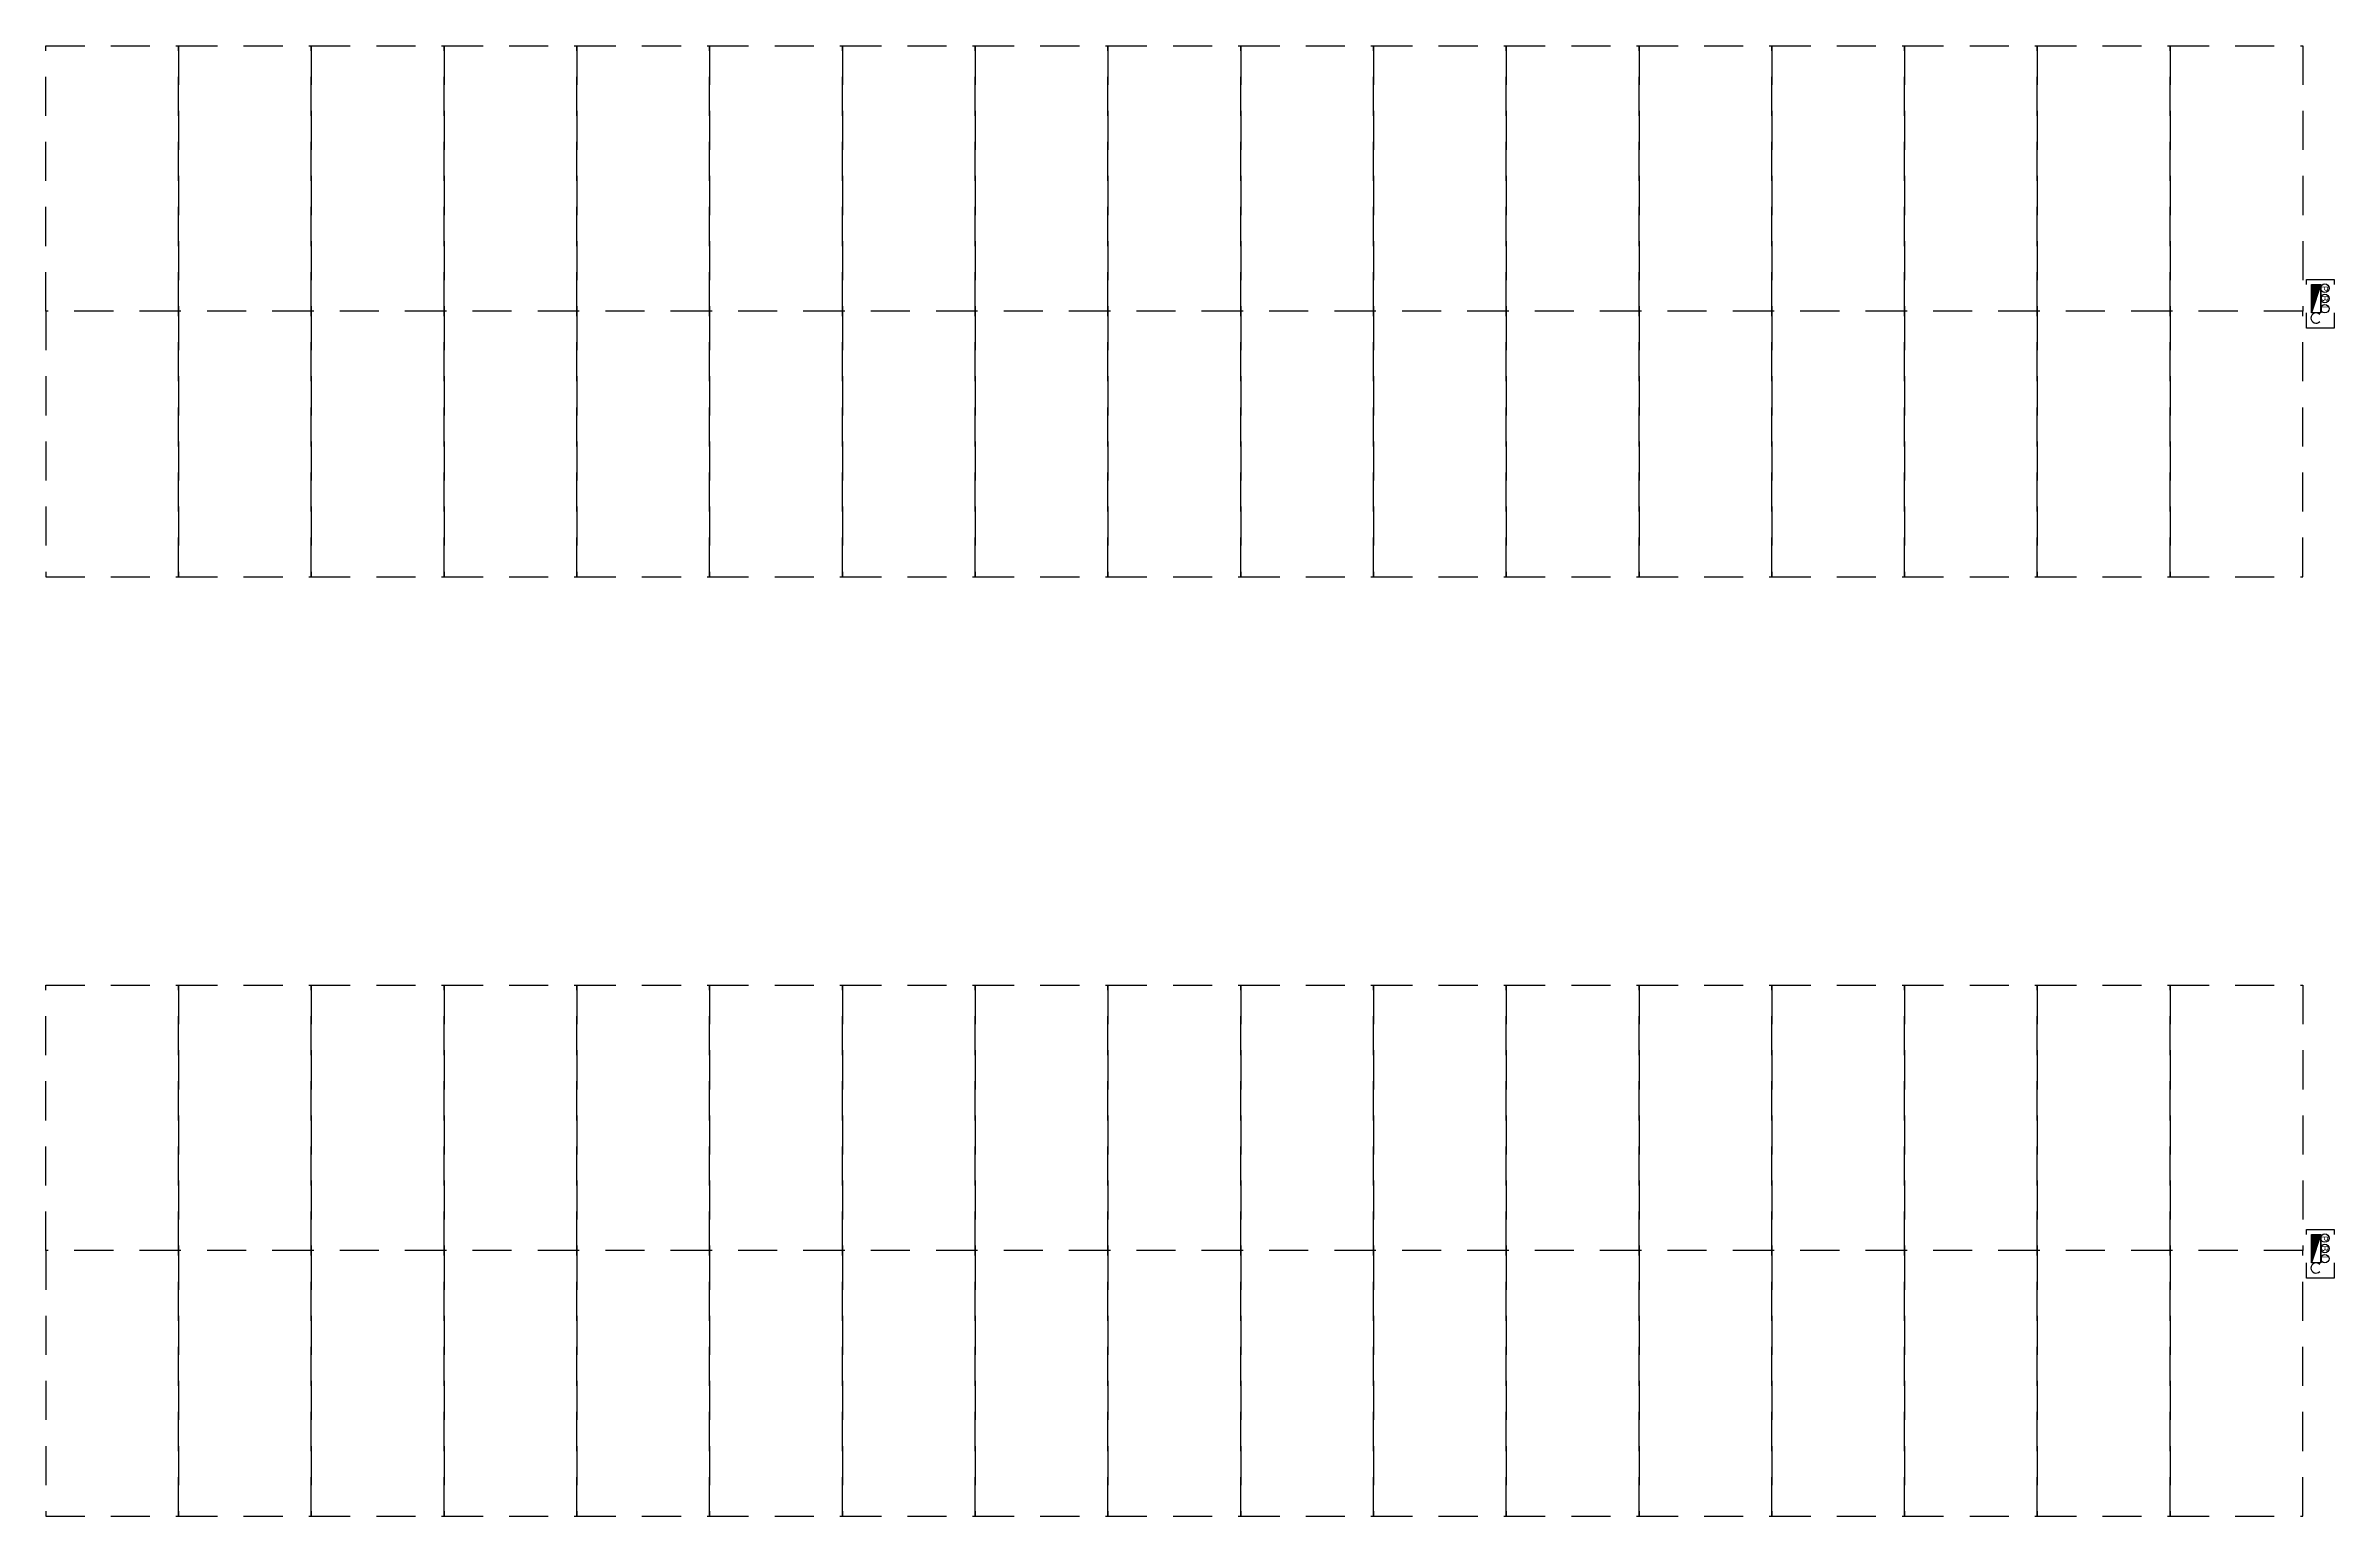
# Model space of a CAD drawing. Header units: millimetres. Extents: x 3775 to 244986, y 1861 to 55808.
# Drawn here: x 240705 to 241876, y 24489 to 25242 of the extents above; entities that cross this region are included whole.
import ezdxf
from ezdxf.enums import TextEntityAlignment as Align

# ---------------------------------------------------------------- set-up
doc = ezdxf.new("R2010")
doc.units = ezdxf.units.MM
doc.header["$LTSCALE"] = 100
doc.header["$MEASUREMENT"] = 0
doc.linetypes.add('-HID', pattern=[2.5, 1.5, -1])
doc.linetypes.add('HIDDEN', pattern=[2, 1, -1])
doc.layers.get('0').update_dxf_attribs({"linetype": 'CONTINUOUS'})
doc.layers.add('ELE9', color=9, linetype='CONTINUOUS')
doc.layers.add('IHC', color=3, linetype='CONTINUOUS')
doc.styles.add('MAP_맑은고딕', font='malgun_0.ttf')

# ---------------------------------------------------------------- blocks, each defined once
blk = doc.blocks.new('소화전(H)')
at = {"layer": 'IHC'}
h = blk.add_hatch(color=3, dxfattribs=at)
h.dxf.hatch_style = 1
h.paths.add_polyline_path([(-2.78, 0), (2.78, -1.8), (2.78, 0)])
at = {"linetype": 'HIDDEN', "ltscale": 0.2}
for points in [[(-2.78, -4.44), (-5.75, -4.44), (-5.75, 1), (-2.78, 1)], [(2.78, 1), (3.78, 1), (3.78, -4.44), (2.78, -4.44)]]:
    blk.add_lwpolyline(points, dxfattribs=at)
at = {"layer": 'IHC', "color": 3}
for p, q in [((2.78, -1.8), (-2.78, 0)), ((-2.78, -1.8), (2.78, -1.8))]:
    blk.add_line(p, q, dxfattribs=at)
blk.add_lwpolyline([(2.78, -1.8), (-2.78, -1.8), (-2.78, 0), (2.78, 0)], close=True, dxfattribs=at)
for centre in [(-1.95, -2.63), (0.05, -2.63), (2.08, -2.63)]:
    blk.add_circle(centre, 0.83, dxfattribs=at)
blk.add_arc((-3.78, -0.9), 1, 313.176, 226.824, dxfattribs=at)
at = {"layer": 'IHC', "color": 2, "style": 'MAP_맑은고딕'}
for s, p in [('L', (-1.84, -2.62)), ('B', (0.06, -2.62)), ('P', (2, -2.58))]:
    blk.add_text(s, height=1.38, rotation=180, dxfattribs=at).set_placement(p, align=Align.MIDDLE_CENTER)
blk = doc.blocks.new('A$C5041cb64')
at = {"xscale": 100.0000000000001, "yscale": 100.0000000000001, "zscale": 100.0000000000001, "rotation": 90}
for p in [(-390639, 153066), (-390639, 134460)]:
    blk.add_blockref('소화전(H)', p, dxfattribs=at)
blk = doc.blocks.new('KEY PLAN_계단실G')
at = {"layer": 'ELE9', "color": 253, "linetype": '-HID', "ltscale": 0.1}
for points in [[(-2751.84, -371.42), (-2700.88, -371.42), (-2700.88, -473.34), (-2751.84, -473.34)], [(-2700.88, -371.42), (-2649.92, -371.42), (-2649.92, -473.34), (-2700.88, -473.34)], [(-2649.92, -371.42), (-2598.96, -371.42), (-2598.96, -473.34), (-2649.92, -473.34)], [(-2598.96, -371.42), (-2548, -371.42), (-2548, -473.34), (-2598.96, -473.34)], [(-2548, -371.42), (-2497.04, -371.42), (-2497.04, -473.34), (-2548, -473.34)], [(-2497.04, -371.42), (-2446.08, -371.42), (-2446.08, -473.34), (-2497.04, -473.34)], [(-2446.08, -371.42), (-2395.12, -371.42), (-2395.12, -473.34), (-2446.08, -473.34)], [(-2395.12, -371.42), (-2344.16, -371.42), (-2344.16, -473.34), (-2395.12, -473.34)], [(-2344.16, -371.42), (-2293.2, -371.42), (-2293.2, -473.34), (-2344.16, -473.34)], [(-2293.2, -371.42), (-2242.24, -371.42), (-2242.24, -473.34), (-2293.2, -473.34)], [(-2242.24, -371.42), (-2191.28, -371.42), (-2191.28, -473.34), (-2242.24, -473.34)], [(-2191.28, -371.42), (-2140.32, -371.42), (-2140.32, -473.34), (-2191.28, -473.34)], [(-2140.32, -371.42), (-2089.36, -371.42), (-2089.36, -473.34), (-2140.32, -473.34)], [(-2089.36, -371.42), (-2038.4, -371.42), (-2038.4, -473.34), (-2089.36, -473.34)], [(-2038.4, -371.42), (-1987.44, -371.42), (-1987.44, -473.34), (-2038.4, -473.34)], [(-1987.44, -371.42), (-1936.48, -371.42), (-1936.48, -473.34), (-1987.44, -473.34)], [(-1936.48, -371.42), (-1885.52, -371.42), (-1885.52, -473.34), (-1936.48, -473.34)], [(-2751.84, -575.26), (-2700.88, -575.26), (-2700.88, -473.34), (-2751.84, -473.34)], [(-2700.88, -575.26), (-2649.92, -575.26), (-2649.92, -473.34), (-2700.88, -473.34)], [(-2649.92, -575.26), (-2598.96, -575.26), (-2598.96, -473.34), (-2649.92, -473.34)], [(-2598.96, -575.26), (-2548, -575.26), (-2548, -473.34), (-2598.96, -473.34)], [(-2548, -575.26), (-2497.04, -575.26), (-2497.04, -473.34), (-2548, -473.34)], [(-2497.04, -575.26), (-2446.08, -575.26), (-2446.08, -473.34), (-2497.04, -473.34)], [(-2446.08, -575.26), (-2395.12, -575.26), (-2395.12, -473.34), (-2446.08, -473.34)], [(-2395.12, -575.26), (-2344.16, -575.26), (-2344.16, -473.34), (-2395.12, -473.34)], [(-2344.16, -575.26), (-2293.2, -575.26), (-2293.2, -473.34), (-2344.16, -473.34)], [(-2293.2, -575.26), (-2242.24, -575.26), (-2242.24, -473.34), (-2293.2, -473.34)], [(-2242.24, -575.26), (-2191.28, -575.26), (-2191.28, -473.34), (-2242.24, -473.34)], [(-2191.28, -575.26), (-2140.32, -575.26), (-2140.32, -473.34), (-2191.28, -473.34)], [(-2140.32, -575.26), (-2089.36, -575.26), (-2089.36, -473.34), (-2140.32, -473.34)], [(-2089.36, -575.26), (-2038.4, -575.26), (-2038.4, -473.34), (-2089.36, -473.34)], [(-2038.4, -575.26), (-1987.44, -575.26), (-1987.44, -473.34), (-2038.4, -473.34)], [(-1987.44, -575.26), (-1936.48, -575.26), (-1936.48, -473.34), (-1987.44, -473.34)], [(-1936.48, -575.26), (-1885.52, -575.26), (-1885.52, -473.34), (-1936.48, -473.34)], [(-2751.84, -732.06), (-2700.88, -732.06), (-2700.88, -833.98), (-2751.84, -833.98)], [(-2700.88, -732.06), (-2649.92, -732.06), (-2649.92, -833.98), (-2700.88, -833.98)], [(-2649.92, -732.06), (-2598.96, -732.06), (-2598.96, -833.98), (-2649.92, -833.98)], [(-2598.96, -732.06), (-2548, -732.06), (-2548, -833.98), (-2598.96, -833.98)], [(-2548, -732.06), (-2497.04, -732.06), (-2497.04, -833.98), (-2548, -833.98)], [(-2497.04, -732.06), (-2446.08, -732.06), (-2446.08, -833.98), (-2497.04, -833.98)], [(-2446.08, -732.06), (-2395.12, -732.06), (-2395.12, -833.98), (-2446.08, -833.98)], [(-2395.12, -732.06), (-2344.16, -732.06), (-2344.16, -833.98), (-2395.12, -833.98)], [(-2344.16, -732.06), (-2293.2, -732.06), (-2293.2, -833.98), (-2344.16, -833.98)], [(-2293.2, -732.06), (-2242.24, -732.06), (-2242.24, -833.98), (-2293.2, -833.98)], [(-2242.24, -732.06), (-2191.28, -732.06), (-2191.28, -833.98), (-2242.24, -833.98)], [(-2191.28, -732.06), (-2140.32, -732.06), (-2140.32, -833.98), (-2191.28, -833.98)], [(-2140.32, -732.06), (-2089.36, -732.06), (-2089.36, -833.98), (-2140.32, -833.98)], [(-2089.36, -732.06), (-2038.4, -732.06), (-2038.4, -833.98), (-2089.36, -833.98)], [(-2038.4, -732.06), (-1987.44, -732.06), (-1987.44, -833.98), (-2038.4, -833.98)], [(-1987.44, -732.06), (-1936.48, -732.06), (-1936.48, -833.98), (-1987.44, -833.98)], [(-1936.48, -732.06), (-1885.52, -732.06), (-1885.52, -833.98), (-1936.48, -833.98)], [(-2751.84, -935.9), (-2700.88, -935.9), (-2700.88, -833.98), (-2751.84, -833.98)], [(-2700.88, -935.9), (-2649.92, -935.9), (-2649.92, -833.98), (-2700.88, -833.98)], [(-2649.92, -935.9), (-2598.96, -935.9), (-2598.96, -833.98), (-2649.92, -833.98)], [(-2598.96, -935.9), (-2548, -935.9), (-2548, -833.98), (-2598.96, -833.98)], [(-2548, -935.9), (-2497.04, -935.9), (-2497.04, -833.98), (-2548, -833.98)], [(-2497.04, -935.9), (-2446.08, -935.9), (-2446.08, -833.98), (-2497.04, -833.98)], [(-2446.08, -935.9), (-2395.12, -935.9), (-2395.12, -833.98), (-2446.08, -833.98)], [(-2395.12, -935.9), (-2344.16, -935.9), (-2344.16, -833.98), (-2395.12, -833.98)], [(-2344.16, -935.9), (-2293.2, -935.9), (-2293.2, -833.98), (-2344.16, -833.98)], [(-2293.2, -935.9), (-2242.24, -935.9), (-2242.24, -833.98), (-2293.2, -833.98)], [(-2242.24, -935.9), (-2191.28, -935.9), (-2191.28, -833.98), (-2242.24, -833.98)], [(-2191.28, -935.9), (-2140.32, -935.9), (-2140.32, -833.98), (-2191.28, -833.98)], [(-2140.32, -935.9), (-2089.36, -935.9), (-2089.36, -833.98), (-2140.32, -833.98)], [(-2089.36, -935.9), (-2038.4, -935.9), (-2038.4, -833.98), (-2089.36, -833.98)], [(-2038.4, -935.9), (-1987.44, -935.9), (-1987.44, -833.98), (-2038.4, -833.98)], [(-1987.44, -935.9), (-1936.48, -935.9), (-1936.48, -833.98), (-1987.44, -833.98)], [(-1936.48, -935.9), (-1885.52, -935.9), (-1885.52, -833.98), (-1936.48, -833.98)]]:
    blk.add_lwpolyline(points, close=True, dxfattribs=at)
at = {"color": 253, "linetype": '-HID', "ltscale": 0.1, "xscale": 0.01959999999999999, "yscale": 0.01959999999999999, "zscale": 0.01959999999999999}
blk.add_blockref('A$C5041cb64', (5774.31, -3468.65), dxfattribs=at)

msp = doc.modelspace()

# ---------------------------------------------------------------- block references
at = {"xscale": 1.333333333333333, "yscale": 1.333333333333333, "zscale": 1.333333333333333}
msp.add_blockref('KEY PLAN_계단실G', (244373.8, 25736.9), dxfattribs=at)

doc.saveas('drawing.dxf')
